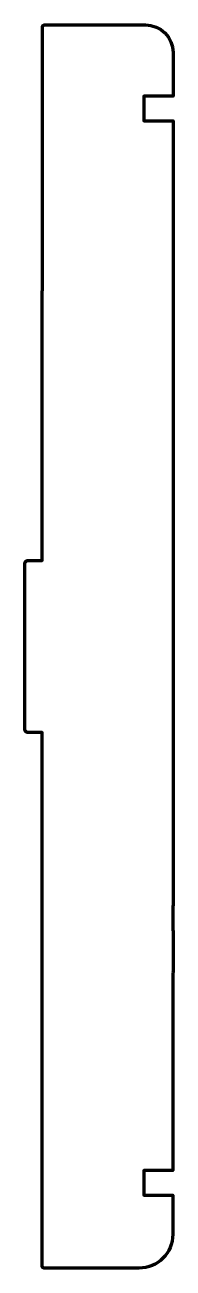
# Model space of a CAD drawing. Header units: inches. Extents: x 21.8 to 26.2, y -42.1 to -5.9.
import ezdxf

# ---------------------------------------------------------------- set-up
doc = ezdxf.new("R2010")
doc.units = ezdxf.units.IN
doc.header["$MEASUREMENT"] = 0
doc.layers.add('Outline', color=7, linetype='Continuous', lineweight=0)

msp = doc.modelspace()

# ---------------------------------------------------------------- linework, layer by layer
at = {"layer": 'Outline', "color": 18, "lineweight": 211, "true_color": 0x000000}
msp.add_open_spline([(25.347, -5.899), (25.347, -5.899), (22.419, -5.899), (22.419, -5.899), (22.384, -5.899), (22.356, -5.927), (22.356, -5.962), (22.356, -5.962), (22.356, -13.635), (22.356, -13.635), (22.352, -13.643), (22.349, -13.653), (22.349, -13.663), (22.349, -13.663), (22.349, -21.5), (22.349, -21.5), (22.349, -21.5), (21.928, -21.5), (21.928, -21.5), (21.884, -21.5), (21.849, -21.535), (21.849, -21.579), (21.849, -21.579), (21.849, -26.421), (21.849, -26.421), (21.849, -26.465), (21.884, -26.5), (21.928, -26.5), (21.928, -26.5), (22.349, -26.5), (22.349, -26.5), (22.349, -26.5), (22.349, -42.038), (22.349, -42.038), (22.349, -42.073), (22.377, -42.101), (22.412, -42.101), (22.412, -42.101), (25.16, -42.101), (25.16, -42.101), (25.703, -42.101), (26.144, -41.66), (26.144, -41.116), (26.144, -41.116), (26.144, -40.988), (26.144, -40.988), (26.144, -40.988), (26.144, -39.972), (26.144, -39.972), (26.144, -39.972), (25.301, -39.972), (25.301, -39.972), (25.301, -39.972), (25.301, -39.255), (25.301, -39.255), (25.301, -39.255), (26.144, -39.255), (26.144, -39.255), (26.144, -39.255), (26.144, -38.702), (26.144, -38.702), (26.144, -38.702), (26.144, -33.532), (26.144, -33.532), (26.148, -33.494), (26.151, -33.455), (26.151, -33.415), (26.151, -33.415), (26.151, -33.286), (26.151, -33.286), (26.151, -33.286), (26.151, -32.271), (26.151, -32.271), (26.151, -32.271), (26.144, -32.271), (26.144, -32.271), (26.144, -32.271), (26.144, -31.554), (26.144, -31.554), (26.144, -31.554), (26.151, -31.554), (26.151, -31.554), (26.151, -31.554), (26.151, -31), (26.151, -31), (26.151, -31), (26.151, -9.243), (26.151, -9.243), (26.151, -9.243), (26.151, -8.689), (26.151, -8.689), (26.151, -8.689), (25.301, -8.689), (25.301, -8.689), (25.301, -8.689), (25.301, -7.973), (25.301, -7.973), (25.301, -7.973), (26.151, -7.973), (26.151, -7.973), (26.151, -7.973), (26.151, -6.703), (26.151, -6.703), (26.151, -6.703), (26.151, -6.703), (26.151, -6.703), (26.151, -6.259), (25.791, -5.899), (25.347, -5.899)], degree=3, knots=[0, 0, 0, 0, 1, 1, 1, 2, 2, 2, 3, 3, 3, 4, 4, 4, 5, 5, 5, 6, 6, 6, 7, 7, 7, 8, 8, 8, 9, 9, 9, 10, 10, 10, 11, 11, 11, 12, 12, 12, 13, 13, 13, 14, 14, 14, 15, 15, 15, 16, 16, 16, 17, 17, 17, 18, 18, 18, 19, 19, 19, 20, 20, 20, 21, 21, 21, 22, 22, 22, 23, 23, 23, 24, 24, 24, 25, 25, 25, 26, 26, 26, 27, 27, 27, 28, 28, 28, 29, 29, 29, 30, 30, 30, 31, 31, 31, 32, 32, 32, 33, 33, 33, 34, 34, 34, 35, 35, 35, 36, 36, 36, 36], dxfattribs=at)

doc.saveas('drawing.dxf')
